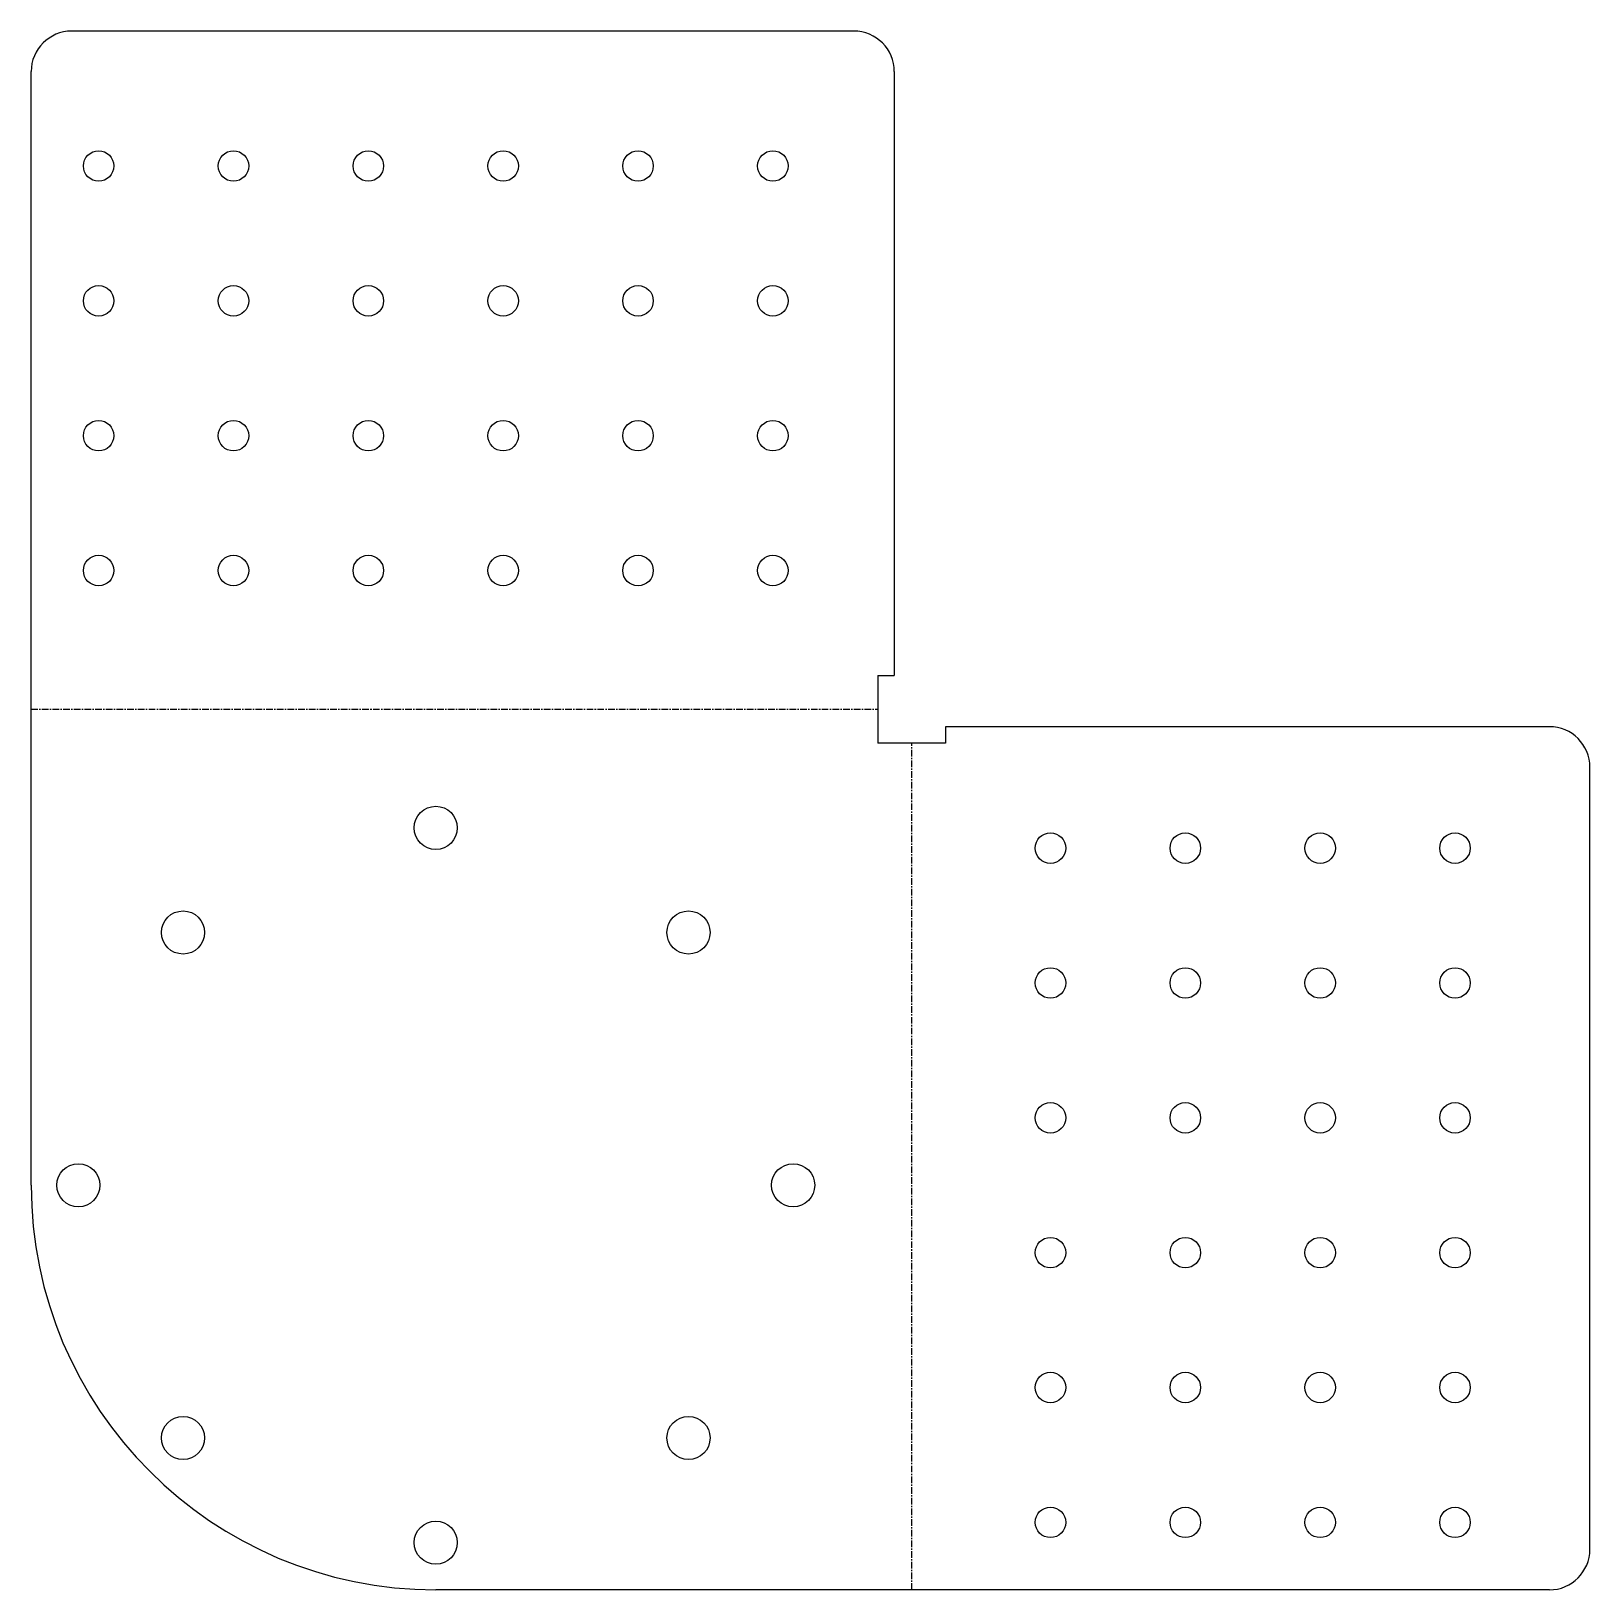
# Model space of a CAD drawing. Extents: x -30 to 86, y -30 to 86.
import ezdxf

# ---------------------------------------------------------------- set-up
doc = ezdxf.new("R2010")
doc.units = 0
doc.linetypes.add('CENTER', pattern=[0.787402, 0.492126, -0.098425, 0.098425, -0.098425])
doc.layers.add('SHEETMETAL_BEND_LINES_DOWN', color=7, linetype='CENTER')
doc.layers.add('SHEETMETAL_CUT_LINES', color=7, linetype='CONTINUOUS')

msp = doc.modelspace()

# ---------------------------------------------------------------- linework, layer by layer
at = {"layer": 'SHEETMETAL_BEND_LINES_DOWN'}
for p, q in [((-30, 35.29), (32.79, 35.29)), ((35.29, -30), (35.29, 32.79))]:
    msp.add_line(p, q, dxfattribs=at)
at = {"layer": 'SHEETMETAL_CUT_LINES'}
for p, q in [((31, 85.58), (-27, 85.58)), ((-30, 0), (-30, 82.58)), ((34, 82.58), (34, 37.79)), ((32.79, 37.79), (32.79, 32.79)), ((32.79, 37.79), (34, 37.79)), ((82.58, 34), (37.79, 34)), ((37.79, 34), (37.79, 32.79)), ((37.79, 32.79), (32.79, 32.79)), ((85.58, -27), (85.58, 31)), ((82.58, -30), (0, -30))]:
    msp.add_line(p, q, dxfattribs=at)
for centre, radius in [((-25, 75.58), 1.13), ((-25, 75.58), 1.13), ((-15, 75.58), 1.13), ((-15, 75.58), 1.13), ((-5, 75.58), 1.13), ((-5, 75.58), 1.13), ((5, 75.58), 1.13), ((5, 75.58), 1.13), ((15, 75.58), 1.13), ((15, 75.58), 1.13), ((25, 75.58), 1.13), ((25, 75.58), 1.13), ((-25, 65.58), 1.13), ((-25, 65.58), 1.13), ((-15, 65.58), 1.13), ((-15, 65.58), 1.13), ((-5, 65.58), 1.13), ((-5, 65.58), 1.13), ((5, 65.58), 1.13), ((5, 65.58), 1.13), ((15, 65.58), 1.13), ((15, 65.58), 1.13), ((25, 65.58), 1.13), ((25, 65.58), 1.13), ((-25, 55.58), 1.13), ((-25, 55.58), 1.13), ((-15, 55.58), 1.13), ((-15, 55.58), 1.13), ((-5, 55.58), 1.13), ((-5, 55.58), 1.13), ((5, 55.58), 1.13), ((5, 55.58), 1.13), ((15, 55.58), 1.13), ((15, 55.58), 1.13), ((25, 55.58), 1.13), ((25, 55.58), 1.13), ((-25, 45.58), 1.13), ((-25, 45.58), 1.13), ((-15, 45.58), 1.13), ((-15, 45.58), 1.13), ((-5, 45.58), 1.13), ((-5, 45.58), 1.13), ((5, 45.58), 1.13), ((5, 45.58), 1.13), ((15, 45.58), 1.13), ((15, 45.58), 1.13), ((25, 45.58), 1.13), ((25, 45.58), 1.13), ((0, 26.5), 1.6), ((0, 26.5), 1.6), ((45.58, 25), 1.13), ((45.58, 25), 1.13), ((55.58, 25), 1.13), ((55.58, 25), 1.13), ((65.58, 25), 1.13), ((65.58, 25), 1.13), ((75.58, 25), 1.13), ((75.58, 25), 1.13), ((-18.74, 18.74), 1.6), ((-18.74, 18.74), 1.6), ((18.74, 18.74), 1.6), ((18.74, 18.74), 1.6), ((45.58, 15), 1.13), ((45.58, 15), 1.13), ((55.58, 15), 1.13), ((55.58, 15), 1.13), ((65.58, 15), 1.13), ((65.58, 15), 1.13), ((75.58, 15), 1.13), ((75.58, 15), 1.13), ((45.58, 5), 1.13), ((45.58, 5), 1.13), ((55.58, 5), 1.13), ((55.58, 5), 1.13), ((65.58, 5), 1.13), ((65.58, 5), 1.13), ((75.58, 5), 1.13), ((75.58, 5), 1.13), ((-26.5, 0), 1.6), ((-26.5, 0), 1.6), ((26.5, 0), 1.6), ((26.5, 0), 1.6), ((45.58, -5), 1.13), ((45.58, -5), 1.13), ((55.58, -5), 1.13), ((55.58, -5), 1.13), ((65.58, -5), 1.13), ((65.58, -5), 1.13), ((75.58, -5), 1.13), ((75.58, -5), 1.13), ((45.58, -15), 1.13), ((45.58, -15), 1.13), ((55.58, -15), 1.13), ((55.58, -15), 1.13), ((65.58, -15), 1.13), ((65.58, -15), 1.13), ((75.58, -15), 1.13), ((75.58, -15), 1.13), ((-18.74, -18.74), 1.6), ((-18.74, -18.74), 1.6), ((18.74, -18.74), 1.6), ((18.74, -18.74), 1.6), ((45.58, -25), 1.13), ((45.58, -25), 1.13), ((55.58, -25), 1.13), ((55.58, -25), 1.13), ((65.58, -25), 1.13), ((65.58, -25), 1.13), ((75.58, -25), 1.13), ((75.58, -25), 1.13), ((0, -26.5), 1.6), ((0, -26.5), 1.6)]:
    msp.add_circle(centre, radius, dxfattribs=at)
for centre, radius, start, end in [((-27, 82.58), 3, 90, 180), ((31, 82.58), 3, 0, 90), ((82.58, 31), 3, 0, 90), ((0, 0), 30, 180, 270), ((82.58, -27), 3, 270, 0)]:
    msp.add_arc(centre, radius, start, end, dxfattribs=at)

doc.saveas('drawing.dxf')
